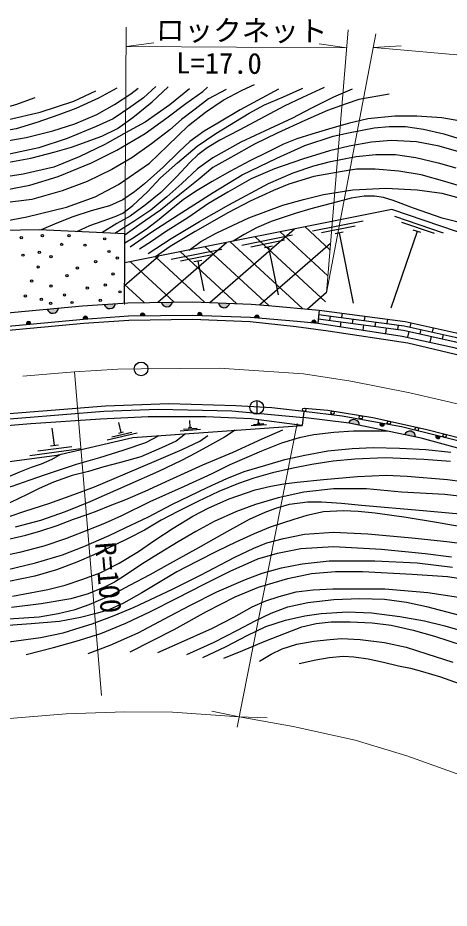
# Model space of a CAD drawing. Units: millimetres at full size, sheet at 1:1000; details may follow other scales. Extents: x 40000 to 680000, y 20000 to 380000.
# Drawn here: x 256729 to 294462, y 263196 to 341004 of the extents above; entities that cross this region are included whole.
import ezdxf
from ezdxf.enums import TextEntityAlignment as Align

# ---------------------------------------------------------------- set-up
doc = ezdxf.new("R2010")
doc.units = ezdxf.units.MM
doc.header["$LTSCALE"] = 1000
doc.linetypes.add('CHAIN', pattern=[18.5, 12, -1.5, 3.5, -1.5])
for name, color, linetype, lineweight in [('M-BGD', 7, 'Continuous', 25), ('M-BMK', 2, 'CHAIN', 13), ('M-BMK-SRVR', 3, 'Continuous', 25), ('M-STR-HTXT', 7, 'Continuous', 13)]:
    doc.layers.add(name, color=color, linetype=linetype, lineweight=lineweight)
doc.styles.add('ＭＳ ゴシック', font='')
doc.styles.get('ＭＳ ゴシック').set_extended_font_data('MS Gothic')

msp = doc.modelspace()

# ---------------------------------------------------------------- hatches: boundary and pattern name
at = {"layer": 'M-BGD'}
for points in [[(265270, 316031), (264282, 315960, 0.82183)], [(270267, 316163), (269277, 316149, 0.82183)], [(275265, 316060), (274275, 316099, 0.82183)], [(260287, 315633), (259300, 315542, 0.82183)], [(267445, 314967), (267846, 314973, 0.4608), (267642, 315205, 0.4608)], [(272444, 315014), (272845, 314998, 0.4608), (272654, 315241, 0.4608)], [(257476, 314214), (257876, 314250, 0.4608), (257654, 314466, 0.4608)], [(262455, 314670), (262855, 314707, 0.4608), (262633, 314923, 0.4608)], [(277439, 314801), (277839, 314768, 0.4608), (277659, 315018, 0.4608)], [(282420, 314363), (282819, 314321, 0.4608), (282644, 314576, 0.4608)], [(285659, 305584), (286629, 305384, 0.82183)], [(288807, 305519), (288412, 305591, 0.4608), (288568, 305324, 0.4608)], [(290556, 304573), (291526, 304373, 0.82183)], [(293681, 304412), (293291, 304509, 0.4608), (293430, 304233, 0.4608)]]:
    msp.add_hatch(color=256, dxfattribs=at).paths.add_polyline_path(points)

# ---------------------------------------------------------------- linework, layer by layer
for p, q in [((286923, 323233), (282509, 322352)), ((293968, 322186), (289707, 323633)), ((293162, 322143), (290321, 323108)), ((273533, 316128), (280939, 322549)), ((279678, 322298), (283840, 318457)), ((281861, 322733), (284030, 320731)), ((286246, 322792), (283304, 322205)), ((285177, 322273), (284490, 322136)), ((284833, 322204), (286057, 316069)), ((291645, 322341), (289365, 315629)), ((291976, 322229), (291313, 322454)), ((268972, 316145), (274990, 321363)), ((275313, 321427), (281641, 315588)), ((280744, 322000), (276331, 321120)), ((280067, 321559), (277125, 320973)), ((277496, 321862), (283650, 316183)), ((274566, 320768), (270153, 319888)), ((273131, 320992), (278695, 315857)), ((277878, 315925), (284077, 321299)), ((278998, 321040), (278312, 320903)), ((278655, 320972), (279489, 316789)), ((266072, 317601), (269042, 320176)), ((268766, 320121), (273073, 316147)), ((273889, 320327), (270947, 319740)), ((270949, 320556), (275846, 316037)), ((272820, 319808), (272134, 319671)), ((266584, 319686), (270399, 316165)), ((272477, 319740), (272993, 317151)), ((266072, 317708), (267784, 316128)), ((282028, 315553), (283720, 317019)), ((283082, 315456), (282963, 314306)), ((285087, 315190), (285036, 314808)), ((284045, 314940), (283994, 314558)), ((284985, 314426), (284930, 314009)), ((286027, 314676), (285976, 314294)), ((287069, 314926), (287018, 314544)), ((288010, 314412), (287959, 314030)), ((289052, 314662), (289001, 314280)), ((291092, 314346), (291009, 313970)), ((286968, 314162), (286907, 313711)), ((288950, 313898), (288885, 313412)), ((289992, 314148), (289941, 313766)), ((290925, 313594), (290813, 313089)), ((291985, 313753), (291902, 313377)), ((293045, 313913), (292961, 313537)), ((292878, 313161), (292766, 312656)), ((293938, 313320), (293854, 312944)), ((277631, 307553), (277631, 306353)), ((271805, 305226), (271762, 305825)), ((277794, 305597), (277774, 305874)), ((259936, 303655), (259739, 305142)), ((265777, 304767), (265573, 305643)), ((270925, 304922), (272720, 305051)), ((271215, 305064), (272412, 305150)), ((271666, 305216), (271945, 305236)), ((277134, 305369), (278480, 305465)), ((277352, 305475), (278249, 305539)), ((277689, 305589), (277899, 305604)), ((264544, 304110), (267174, 304723)), ((264942, 304387), (266695, 304796)), ((265573, 304719), (265982, 304815)), ((258488, 303161), (261462, 303554)), ((259589, 303609), (260283, 303701)), ((257784, 302765), (262245, 303355))]:
    msp.add_line(p, q, dxfattribs=at)
for points in [[(274952, 334747), (273422, 333913), (272247, 333017), (271041, 332106), (270036, 331210), (268413, 329989), (266697, 328769), (264950, 327749), (262794, 326707), (260618, 325898), (257953, 325131), (255358, 324797), (252917, 324574), (250071, 324574), (247895, 324894), (246074, 325360), (244041, 326141), (242603, 326781), (241164, 327672), (239319, 328969), (237427, 330344), (235817, 331547), (234425, 332625)], [(235567, 332719), (236943, 331594), (238256, 330687), (239554, 329859), (241133, 328953), (243416, 327797), (245495, 326938), (247715, 326219), (249951, 325797), (251812, 325563), (253016, 325563), (255002, 325860), (257769, 326391), (260255, 327141), (263181, 328325), (265384, 329433), (267867, 330905), (269765, 332254), (271414, 333518), (272906, 334557), (273335, 334930)], [(271753, 334783), (270036, 333394), (267856, 331881), (266466, 331114), (264353, 329940), (262102, 328860), (259892, 327959), (257206, 327351), (254556, 326924), (252336, 326711), (251201, 326711), (248322, 327055), (246279, 327511), (244293, 328351), (242408, 329471), (240435, 330883), (238779, 332092), (237417, 333301)], [(238779, 333237), (239912, 332359), (240957, 331596), (241975, 330820), (243274, 330094), (244688, 329293), (246228, 328682), (247629, 328186), (249081, 327855), (250613, 327781), (252803, 327905), (254646, 328159), (257862, 328748), (260005, 329302), (261440, 329691), (264085, 330666), (265456, 331326), (266797, 332284), (268493, 333674), (269879, 334962)], [(268799, 335014), (267711, 334024), (266616, 333213), (265081, 332185), (263591, 331515), (261060, 330458), (258563, 329627), (255702, 329043), (253122, 328633), (252037, 328633), (249854, 328853), (247341, 329231), (245953, 329614), (243842, 330441), (241967, 331532), (240859, 332462), (239870, 333229)], [(240667, 333392), (241893, 332595), (243133, 331828), (244359, 331193), (245511, 330721), (246751, 330278), (248168, 330013), (249957, 329863), (251634, 329766), (254219, 330003), (257468, 330549), (259805, 331119), (261717, 331750), (263642, 332540), (265177, 333416), (266619, 334360), (267262, 334846)], [(265402, 334846), (263785, 333971), (261808, 333085), (260318, 332530), (258390, 331859), (256579, 331314), (254256, 330888), (252369, 330748), (249608, 330748), (246734, 331088), (245037, 331550), (243757, 332147), (242673, 332815), (241899, 333336)], [(244158, 333603), (245389, 333076), (246965, 332492), (248351, 332147), (250251, 331887), (251639, 331786), (253436, 331786), (255912, 332107), (258692, 332752), (261629, 333725), (263550, 334622)], [(254887, 323103), (257516, 323626), (260995, 324463), (263485, 325370), (265529, 326429), (268240, 328287), (269825, 329802), (271651, 331592), (273159, 332770), (274705, 333805), (276359, 334670), (277441, 335180)], [(279541, 334763), (277690, 333781), (276170, 332955), (274223, 331797), (273036, 331088), (271768, 330194), (270837, 329333), (269433, 327951), (267821, 326504), (266941, 325804), (265910, 325086), (264747, 324569), (263151, 324128), (261546, 323619), (260145, 323068), (258761, 322484)], [(261900, 322330), (263044, 322868), (264204, 323248), (265259, 323629), (265912, 323934), (266805, 324614), (268067, 325793), (269208, 327016), (270685, 328336), (272427, 329777), (274053, 330894), (276978, 332681), (278312, 333391), (279971, 334096), (281664, 334854)], [(283529, 334916), (281642, 334043), (280023, 333268), (278345, 332375), (276080, 331193), (274397, 330303), (273288, 329654), (272485, 329028), (271796, 328397), (270599, 327099), (269249, 325727), (267865, 324635), (266558, 323684), (265399, 323016), (264074, 322223)], [(285988, 334757), (284338, 334055), (282362, 333068), (280742, 332243), (278746, 331313), (276238, 330149), (273790, 328777), (272457, 327813), (271075, 326529), (269756, 325361), (268351, 324197), (266890, 323215), (265228, 322167)], [(258207, 334019), (256524, 333403), (254715, 332912), (253089, 332660), (251411, 332567), (249442, 332729), (248228, 333025), (247006, 333420), (245927, 333833)], [(289207, 334329), (286561, 333852), (285448, 333478), (283821, 332918), (281848, 332030), (279413, 330920), (277432, 329965), (275353, 328807), (273800, 327926), (272498, 326859), (270898, 325556), (269225, 324202), (267902, 323300), (266821, 322525), (266098, 322020)], [(295291, 332010), (293805, 332254), (291626, 332401), (289697, 332401), (287344, 332174), (285635, 331758), (283899, 331284), (282439, 330845), (281121, 330422), (279971, 329953), (278617, 329287), (277034, 328506), (275275, 327573), (273740, 326710), (272415, 325914), (271234, 325114), (270107, 324229), (269100, 323389), (268075, 322588), (266823, 321752), (266093, 321307)], [(266571, 320983), (268457, 322311), (270750, 323788), (273828, 325747), (276356, 327273), (279381, 328729), (281836, 329840), (284303, 330670), (285658, 330950), (287908, 331388), (289204, 331495), (290653, 331495), (292227, 331286), (293982, 330866), (295597, 330363)], [(295300, 329302), (293571, 329783), (291601, 330155), (289398, 330276), (287659, 330150), (285714, 329787), (283992, 329376), (281626, 328655), (279172, 327817), (277140, 326937), (275103, 325778), (273418, 324784), (271589, 323530), (269650, 322290), (268431, 321457), (267373, 320785)], [(268144, 320409), (270152, 321725), (272608, 323212), (275199, 324663), (278656, 326528), (280828, 327461), (282607, 328080), (284072, 328433), (286335, 328888), (288043, 329049), (289773, 329049), (291542, 328793), (293482, 328336), (295027, 327879)], [(296999, 325813), (294073, 326701), (292006, 327269), (290051, 327610), (287977, 327780), (286351, 327780), (285091, 327573), (282616, 327132), (280436, 326457), (279080, 325926), (277052, 324978), (275147, 324002), (272231, 322316), (270047, 321030), (268766, 320121)], [(271723, 320711), (272730, 321444), (274151, 322227), (276923, 323516), (279914, 324627), (281708, 325129), (283473, 325572), (286020, 325967), (288910, 326129), (291656, 325984), (293826, 325679), (295426, 325240)], [(296287, 322886), (293858, 323506), (291352, 324376), (289551, 325045), (288702, 325306), (287915, 325431), (287030, 325431), (285895, 325236), (284704, 324923), (282347, 324300), (280982, 323889), (278899, 323205), (277613, 322645), (276514, 322063), (275559, 321476)], [(314945, 310650), (310465, 313599), (306415, 318486), (289453, 324247), (266083, 319586)], [(266063, 316087), (266083, 319586), (266098, 322124), (258637, 322490), (246910, 322284), (233816, 319613), (234134, 313292)], [(202411, 309558), (208700, 310044), (215248, 310681), (219887, 312017), (231612, 313064), (244599, 314241), (255172, 315164), (262387, 315826), (266365, 316108), (272025, 316188), (277149, 315985), (278634, 315863), (283082, 315456)], [(283082, 315456), (290596, 314456), (295063, 313465), (300044, 312141), (305370, 310381), (313178, 307175)], [(200540, 308685), (204546, 309163), (211040, 309616), (214878, 310258), (220007, 310866), (231716, 311912), (244701, 313089), (255275, 314012), (262481, 314673), (266414, 314952), (272011, 315031), (277079, 314830), (281152, 314495), (282963, 314306)], [(200589, 308318), (204581, 308795), (211084, 309249), (214930, 309892), (220045, 310499), (231749, 311544), (244734, 312721), (255308, 313644), (262511, 314305), (266430, 314583), (272006, 314662), (277056, 314461), (281089, 314042), (283888, 313661), (290857, 312599), (295503, 311493)], [(283003, 314690), (290462, 313696), (294881, 312716), (299824, 311402), (305102, 309658), (312885, 306462)], [(283042, 315073), (290529, 314076), (294972, 313091), (299934, 311772), (305236, 310019), (313031, 306819)], [(282963, 314306), (290361, 313189), (294758, 312214), (299676, 310906), (304922, 309172), (312688, 305984)], [(210280, 301857), (218150, 302577), (228650, 303664), (232335, 304021), (240860, 304775), (253459, 305750), (264241, 306623), (269010, 306800), (275436, 306660), (281405, 306100), (281681, 306082)], [(281749, 306604), (278962, 306930), (275787, 307109), (269929, 307260), (264404, 307066), (258925, 306632), (251943, 306080), (243473, 305393), (233782, 304544), (227432, 303994), (216745, 302894), (210642, 302338), (210552, 302218)], [(281749, 306604), (281590, 305388), (277145, 305954), (273161, 306147), (268137, 306147), (263974, 305938), (257865, 305537), (251594, 305002), (246360, 304569), (235747, 303664), (230305, 303248), (229968, 303792)], [(352871, 265448), (346894, 271209), (340479, 277248), (334472, 283057), (330820, 286183), (326647, 289310), (321941, 292463), (315723, 296091), (309556, 299124), (303150, 301660), (296987, 303595), (290297, 305249), (285103, 306192), (281749, 306604)], [(281793, 306901), (283832, 306708), (287783, 306087), (292383, 305061), (297323, 303803), (303088, 302003), (308830, 299796), (313988, 297359), (319680, 294241), (325732, 290263), (330075, 287146), (336367, 281678), (345253, 273168), (353147, 265742)], [(352345, 264890), (345645, 271392), (337150, 279634), (333173, 283494), (327714, 287846), (322474, 291403), (314846, 295838), (310017, 298167), (303301, 300857), (298848, 302400), (292023, 304270), (285700, 305576), (281681, 306082)], [(230305, 303248), (231890, 302275), (239570, 301165), (248326, 301210), (260133, 302773), (266785, 304324), (281590, 305388)], [(238834, 301271), (239671, 300700), (240570, 300179), (241877, 299514), (243045, 298955), (244373, 298502), (245997, 298007), (248031, 297438), (249751, 297038), (251016, 296859), (252260, 296805), (253542, 296870), (254738, 297130), (255967, 297438), (257337, 297877), (259457, 298550), (261638, 299339), (263429, 300018), (266131, 301156), (269052, 302412), (271115, 303270), (272653, 304001), (273357, 304509)], [(271401, 304656), (270582, 304018), (269300, 303432), (267484, 302635), (265718, 302135), (264264, 301759), (262906, 301369), (261497, 301013), (259849, 300435), (258593, 299883), (257539, 299339), (256087, 298643), (255060, 298287), (253864, 298007), (252114, 297862), (249635, 298049), (247715, 298414), (246171, 298804), (244446, 299338), (243113, 299941), (241950, 300577), (241084, 301173)], [(242400, 301179), (242985, 300840), (243927, 300373), (245226, 299915), (246567, 299551), (248078, 299220), (249631, 299008), (250685, 298955), (252475, 299073), (253634, 299335), (254827, 299683), (256244, 300088), (257713, 300611), (259141, 301086), (260631, 301595), (261863, 301997), (263891, 302567), (265935, 303229), (267918, 303899), (269104, 304491)], [(289045, 304885), (287177, 304885), (286095, 304885), (284379, 304778), (282608, 304566), (281345, 304306), (279800, 303822), (278039, 303134), (276547, 302488), (275276, 301946), (273702, 301165), (271289, 300057), (268292, 298693), (265802, 297485), (264380, 296845), (263143, 296337), (260892, 295486), (258997, 294821), (256892, 294272), (254951, 293876)], [(256022, 295469), (257441, 295797), (258749, 296160), (260168, 296624), (261610, 297186), (262882, 297626), (263662, 297913), (264812, 298383), (266172, 298899), (267873, 299637), (270025, 300634), (272921, 301935), (275571, 303044), (278116, 304216), (279899, 304997)], [(275751, 304969), (274814, 304359), (273495, 303637), (272269, 302961), (271035, 302329), (269050, 301355), (266273, 300121), (264288, 299254), (263037, 298699), (260871, 297843), (258705, 297087), (256502, 296486)], [(255739, 292763), (258272, 293362), (260647, 294076), (262509, 294799), (264731, 295753), (266128, 296435), (268150, 297406), (270204, 298466), (273285, 299973), (275002, 300736), (276534, 301369), (278411, 301923), (280080, 302397), (281821, 302790), (283834, 303167), (285969, 303368), (287815, 303458), (290104, 303391), (292421, 303284), (294611, 303045)], [(260451, 302847), (259712, 302392), (258765, 302007), (257902, 301706), (256884, 301290), (255504, 300704), (254202, 300311), (253138, 300049), (252082, 299911), (250942, 299818), (249322, 299965), (248160, 300274), (247197, 300557), (246194, 300906), (245657, 301196)], [(294571, 302222), (292250, 302401), (288874, 302554), (286205, 302445), (284312, 302256), (282446, 301957), (280811, 301658), (278999, 301230), (277366, 300772), (276040, 300294), (274326, 299596), (272462, 298739), (270738, 297873), (269273, 297095), (267808, 296239), (266433, 295541), (265198, 294914), (263384, 294077), (261899, 293439), (260116, 292763), (258224, 292205), (255950, 291736)], [(256254, 290473), (259367, 291039), (260859, 291412), (262406, 291943), (263938, 292514), (265588, 293347), (267287, 294371), (268723, 295370), (270310, 296415), (272029, 297443), (273427, 298183), (275211, 298957), (277480, 299750), (278848, 300070), (279991, 300287), (281154, 300421), (283461, 300671), (286452, 300914), (288951, 301029), (290792, 300940), (294306, 300652), (296949, 300305)], [(297024, 298996), (294087, 299333), (290276, 299563), (287225, 299837), (284333, 299837), (281741, 299538), (279494, 299052), (277505, 298477), (275868, 297876), (273905, 296982), (272295, 296116), (270765, 295213), (269031, 294152), (267582, 293251), (266051, 292242), (265174, 291684), (264370, 291277), (262885, 290659), (261355, 290217), (258772, 289801), (256181, 289465)], [(255903, 288491), (258586, 288665), (260263, 288947), (261756, 289305), (262976, 289741), (264953, 290584), (266523, 291417), (268306, 292367), (270040, 293316), (272308, 294566), (275031, 296108), (276990, 297194), (278375, 297813), (279305, 298163), (280506, 298501), (282066, 298695), (283298, 298695), (285037, 298582), (286795, 298408), (292177, 297957), (297666, 297457)], [(296489, 296336), (293349, 296887), (290685, 297349), (287990, 297706), (286485, 297849), (285218, 297922), (283463, 297818), (282008, 297500), (280870, 297170), (278809, 296498), (277402, 295923), (275806, 295177), (274168, 294407), (272394, 293501), (270632, 292590), (269341, 291813), (267580, 290755), (265960, 289838), (264681, 289281), (263703, 288970), (262211, 288597), (260382, 288260), (257908, 288032), (255030, 287843)], [(255957, 286465), (258714, 286849), (260691, 287271), (262183, 287716), (263246, 288059), (265153, 288786), (266897, 289498), (268774, 290366), (270329, 291115), (272719, 292289), (275704, 293879), (277374, 294666), (278522, 295117), (279965, 295500), (281802, 295874), (284356, 296047), (287351, 295897), (291193, 295558), (294261, 295250), (297606, 294807)], [(257459, 285364), (259842, 285981), (261833, 286520), (263981, 287214), (266191, 288094), (268347, 289131), (270646, 290294), (273038, 291522), (275294, 292636), (277723, 293714), (279458, 294234), (281494, 294620), (284339, 294794), (288554, 294557), (292355, 294194), (294674, 293905)], [(262885, 285449), (264810, 286179), (267248, 287264), (270052, 288744), (271833, 289666), (274152, 290831), (276657, 291921), (278095, 292466), (279781, 292949), (281600, 293287), (283958, 293543), (287945, 293543), (291651, 293368), (294739, 292991)], [(266558, 285612), (270413, 287546), (273220, 289112), (275751, 290411), (277791, 291250), (280358, 292009), (282425, 292442), (284529, 292607), (286881, 292607), (291235, 292389), (294301, 292183), (296605, 291822)], [(268978, 285550), (270747, 286327), (273756, 287660), (275617, 288624), (277239, 289521), (278414, 290068), (279578, 290448), (281087, 290851), (282562, 291024), (284294, 291115), (288829, 291115), (292601, 290797), (295282, 290375)], [(271523, 285364), (273895, 286443), (275940, 287491), (277490, 288305), (278898, 288984), (280341, 289545), (282083, 289902), (284375, 290172), (286645, 290253), (288812, 290192), (290723, 289953), (292481, 289574), (295362, 288815)], [(272918, 285093), (274954, 286076), (276789, 287018), (278423, 287800), (280132, 288365), (281841, 288751), (283273, 288952), (285577, 289088), (287677, 289003), (290156, 288686), (292286, 288297), (294071, 287859), (296081, 287291)], [(274740, 285035), (276409, 285712), (278281, 286491), (280142, 287239), (281586, 287784), (282830, 288083), (284128, 288228), (285808, 288228), (287731, 288138), (289388, 287920), (291308, 287493), (293161, 286955), (295680, 286146)], [(277881, 284785), (278884, 285404), (279842, 285846), (281140, 286258), (282614, 286524), (284015, 286686), (285050, 286760), (286663, 286676), (288798, 286427), (290704, 285995), (292515, 285438), (294788, 284688)], [(281341, 284589), (282796, 284888), (283960, 285094), (285209, 285210), (286125, 285158), (287363, 284988), (288702, 284683), (290040, 284389), (291071, 284158), (292134, 283871), (293687, 283406), (295754, 282691)]]:
    msp.add_lwpolyline(points, dxfattribs=at)
for centre, radius in [((257038, 321796), 100), ((258887, 321964), 100), ((261216, 321964), 100), ((264338, 321688), 100), ((258611, 320500), 100), ((260556, 321196), 100), ((262597, 321136), 100), ((264698, 320584), 100), ((257182, 320260), 100), ((259644, 320128), 100), ((263534, 319696), 100), ((265431, 320008), 100), ((258511, 319236), 100), ((261937, 319144), 100), ((261032, 318480), 100), ((265059, 318616), 100), ((257935, 318000), 100), ((259640, 317556), 100), ((262801, 317392), 100), ((264374, 317644), 100), ((257394, 316704), 100), ((260816, 316788), 100), ((265671, 317056), 100), ((258799, 316403), 100), ((259604, 316055), 100), ((261477, 316127), 100), ((263942, 316323), 100), ((277631, 306953), 600), ((281779, 306751), 150), ((284264, 306488), 150), ((286734, 306100), 150), ((289186, 305620), 150), ((291626, 305076), 150), ((294054, 304481), 150)]:
    msp.add_circle(centre, radius, dxfattribs=at)
for centre, radius, start, end in [((264769, 316093), 505, 195.23675, 352.89494), ((269771, 316254), 505, 191.97906, 349.63725), ((274773, 316177), 505, 188.89933, 346.55752), ((259784, 315685), 505, 196.41179, 354.06998), ((267645, 315001), 203, 351.84646, 189.76984), ((272646, 315038), 203, 348.76674, 186.69012), ((257673, 314264), 203, 356.27919, 194.20257), ((262652, 314720), 203, 356.27919, 194.20257), ((277642, 314816), 203, 346.32697, 184.25036), ((282623, 314373), 203, 345.09718, 183.02057), ((286124, 305388), 505, 359.50408, 157.16227), ((288604, 305524), 203, 160.7496, 358.67298), ((291021, 304377), 505, 359.50408, 157.16227), ((293478, 304430), 203, 157.15145, 355.07483)]:
    msp.add_arc(centre, radius, start, end, dxfattribs=at)
at = {"layer": 'M-BMK'}
msp.add_lwpolyline([(203252, 305279), (207465, 305770), (238744, 308191), (261694, 310067), (265469, 310300), (267512, 310325), (274332, 310378), (281716, 309898), (285857, 309243), (291032, 308238), (295790, 307111), (300408, 305800), (306206, 303791), (310051, 302183), (315989, 299339), (321032, 296548), (326099, 293294), (329973, 290564), (334041, 287317), (337192, 284416), (354757, 267454)], dxfattribs=at)
at = {"layer": 'M-BMK-SRVR'}
msp.add_circle((267512, 310325), 600, dxfattribs=at)
at = {"layer": 'M-STR-HTXT'}
for p, q in [((266062, 315963), (266204, 340178)), ((283715, 316961), (285635, 339941)), ((283715, 316961), (288052, 339616)), ((266194, 338487), (268627, 338814)), ((285504, 338374), (266194, 338487)), ((285504, 338374), (283075, 338730)), ((287820, 338407), (290271, 338560)), ((261694, 310067), (264037, 281789)), ((275911, 279015), (281168, 305565)), ((276089, 279918), (273687, 280423)), ((276089, 279918), (278543, 279823))]:
    msp.add_line(p, q, dxfattribs=at)
for points in [[(319281, 331126), (312022, 333971), (300733, 336943), (295118, 337754), (289222, 338299), (287820, 338407)], [(231640, 277645), (251351, 279382), (260973, 280179), (266092, 280351), (270247, 280313), (276089, 279918)], [(334287, 245599), (329431, 250257), (322775, 256686), (319155, 260215), (315893, 262967), (312574, 265456), (309218, 267775), (305295, 270133), (301508, 272090), (295888, 274673), (290757, 276502), (286229, 277879), (280817, 279067), (276089, 279918)]]:
    msp.add_lwpolyline(points, dxfattribs=at)

# ---------------------------------------------------------------- texts
at = {"layer": 'M-STR-HTXT', "style": 'ＭＳ ゴシック'}
for s, rotation, p in [('ロックネット', 359.665, (268803, 338472)), ('L=17.0', 359.665, (270578, 335594)), ('R=100', 274.736, (262936, 295072))]:
    msp.add_text(s, height=1833, rotation=rotation, dxfattribs=at).set_placement(p, align=Align.BOTTOM_LEFT)

doc.saveas('drawing.dxf')
